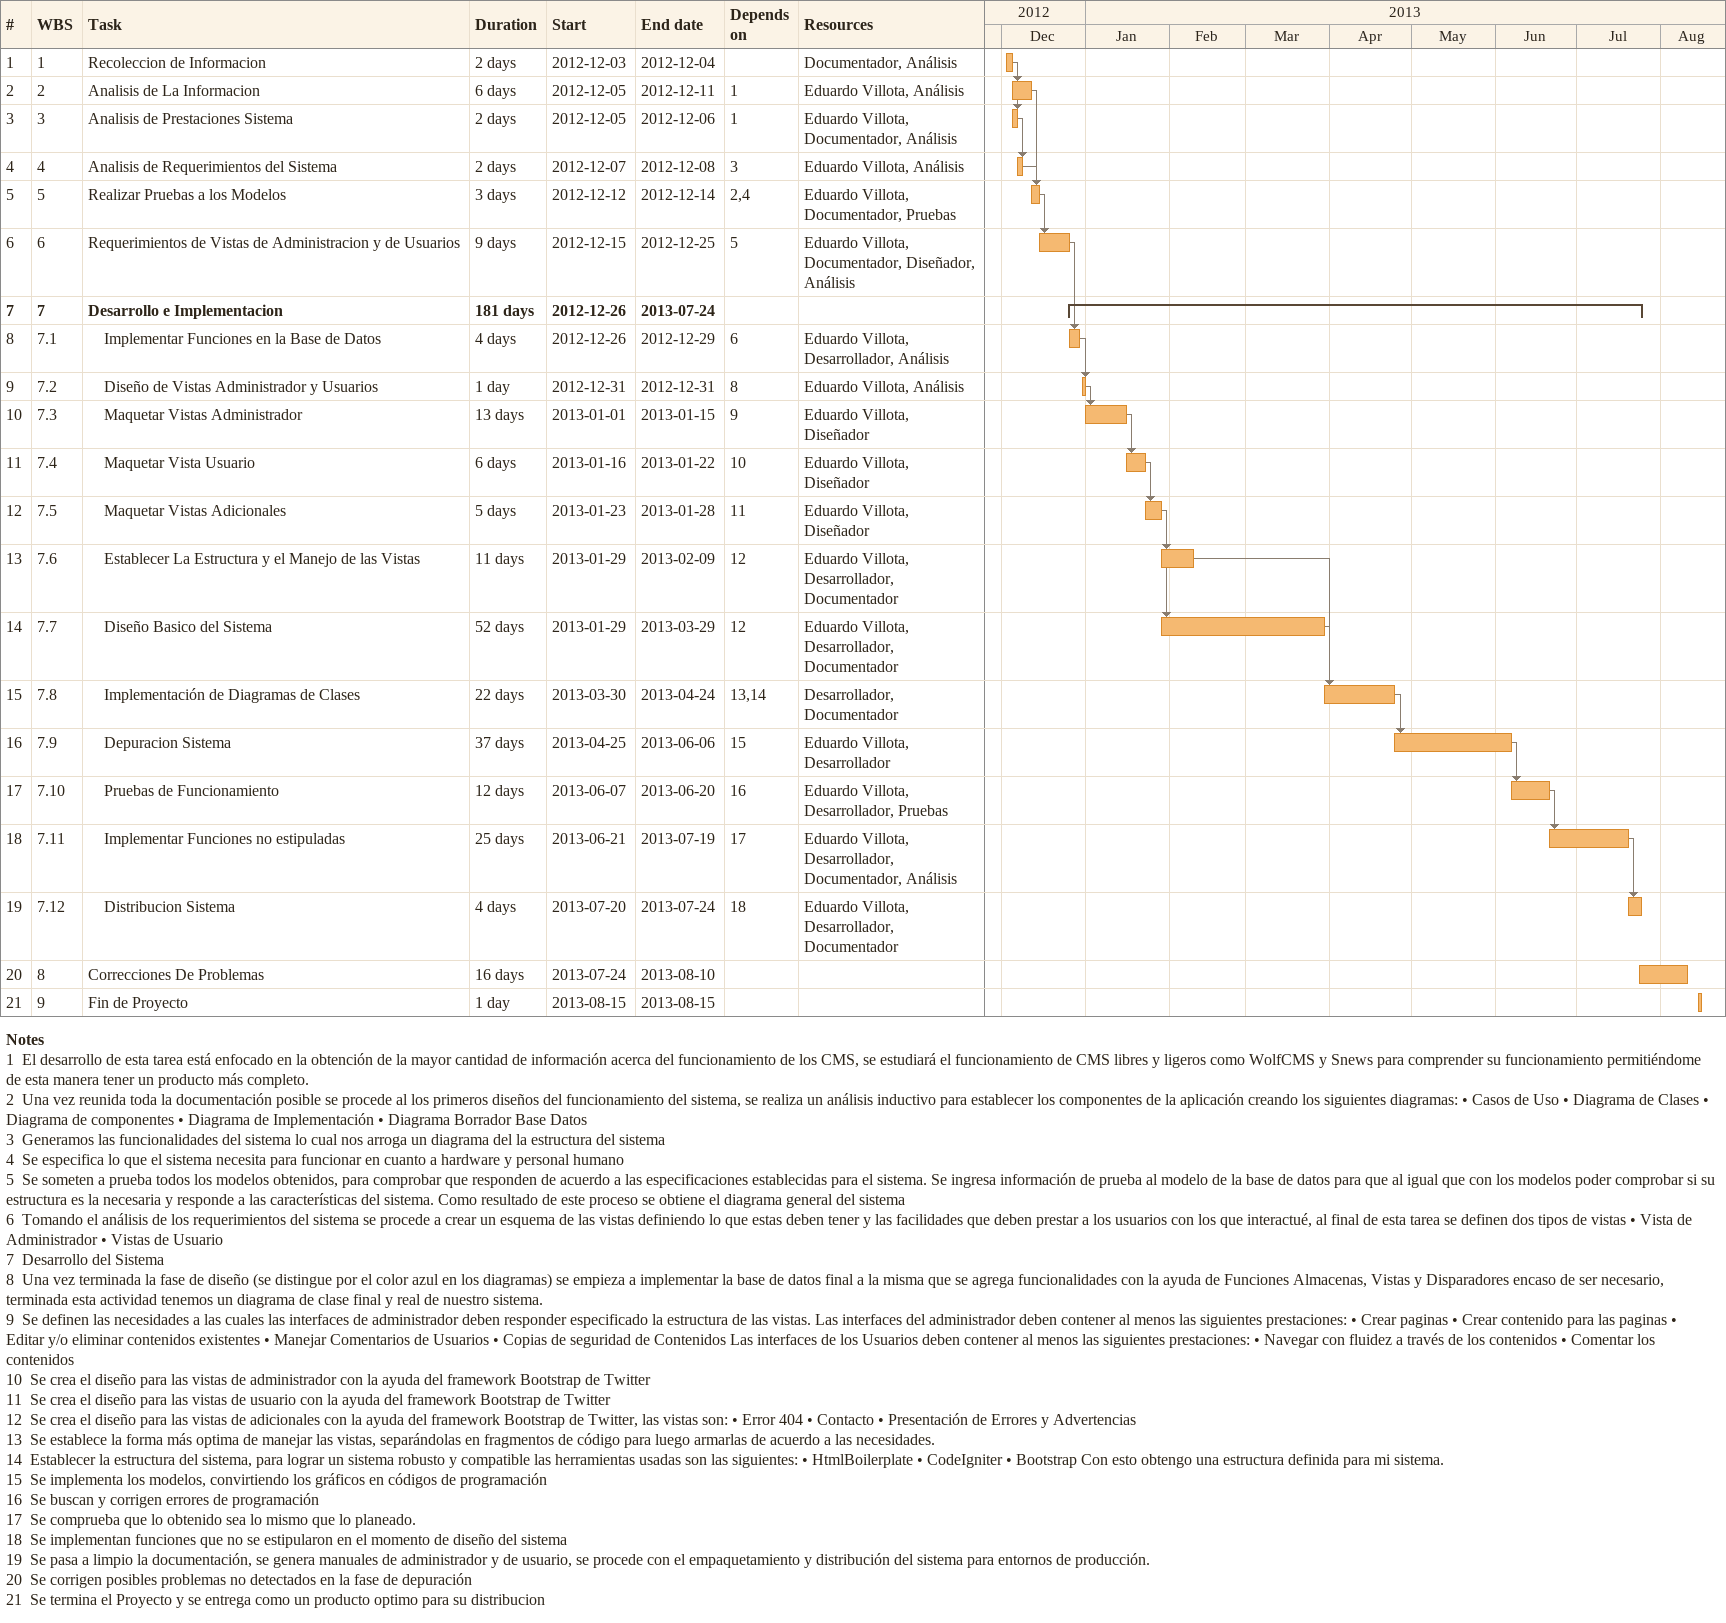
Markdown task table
| ID | WBS | Task | Duration | Start | Finish | Predecessors | Resources |
|---|---|---|---|---|---|---|---|
| 1 | 1 | Recoleccion de Informacion | 2d | 2012-12-03 | 2012-12-04 |  | Documentador, Análisis |
| 2 | 2 | Analisis de La Informacion | 6d | 2012-12-05 | 2012-12-11 | 1 | Eduardo Villota, Análisis |
| 3 | 3 | Analisis de Prestaciones Sistema | 2d | 2012-12-05 | 2012-12-06 | 1 | Eduardo Villota, Documentador, Análisis |
| 4 | 4 | Analisis de Requerimientos del Sistema | 2d | 2012-12-07 | 2012-12-08 | 3 | Eduardo Villota, Análisis |
| 5 | 5 | Realizar Pruebas a los Modelos | 3d | 2012-12-12 | 2012-12-14 | 2, 4 | Eduardo Villota, Documentador, Pruebas |
| 6 | 6 | Requerimientos de Vistas de Administracion y de Usuarios | 9d | 2012-12-15 | 2012-12-25 | 5 | Eduardo Villota, Documentador, Diseñador, Análisis |
| 7 | 7 | **Desarrollo e Implementacion** | 181d | 2012-12-26 | 2013-07-24 |  |  |
| 8 | 7.1 | Implementar Funciones en la Base de Datos | 4d | 2012-12-26 | 2012-12-29 | 6 | Eduardo Villota, Desarrollador, Análisis |
| 9 | 7.2 | Diseño de Vistas Administrador y Usuarios | 1d | 2012-12-31 | 2012-12-31 | 8 | Eduardo Villota, Análisis |
| 10 | 7.3 | Maquetar Vistas Administrador | 13d | 2013-01-01 | 2013-01-15 | 9 | Eduardo Villota, Diseñador |
| 11 | 7.4 | Maquetar Vista Usuario | 6d | 2013-01-16 | 2013-01-22 | 10 | Eduardo Villota, Diseñador |
| 12 | 7.5 | Maquetar Vistas Adicionales | 5d | 2013-01-23 | 2013-01-28 | 11 | Eduardo Villota, Diseñador |
| 13 | 7.6 | Establecer La Estructura y el Manejo de las Vistas | 11d | 2013-01-29 | 2013-02-09 | 12 | Eduardo Villota, Desarrollador, Documentador |
| 14 | 7.7 | Diseño Basico del Sistema | 52d | 2013-01-29 | 2013-03-29 | 12 | Eduardo Villota, Desarrollador, Documentador |
| 15 | 7.8 | Implementación de Diagramas de Clases | 22d | 2013-03-30 | 2013-04-24 | 13, 14 | Desarrollador, Documentador |
| 16 | 7.9 | Depuracion Sistema | 37d | 2013-04-25 | 2013-06-06 | 15 | Eduardo Villota, Desarrollador |
| 17 | 7.10 | Pruebas de Funcionamiento | 12d | 2013-06-07 | 2013-06-20 | 16 | Eduardo Villota, Desarrollador, Pruebas |
| 18 | 7.11 | Implementar Funciones no estipuladas | 25d | 2013-06-21 | 2013-07-19 | 17 | Eduardo Villota, Desarrollador, Documentador, Análisis |
| 19 | 7.12 | Distribucion Sistema | 4d | 2013-07-20 | 2013-07-24 | 18 | Eduardo Villota, Desarrollador, Documentador |
| 20 | 8 | Correcciones De Problemas | 16d | 2013-07-24 | 2013-08-10 |  |  |
| 21 | 9 | Fin de Proyecto | 1d | 2013-08-15 | 2013-08-15 |  |  |

Notes
- 1: El desarrollo de esta tarea está enfocado en la obtención de la mayor cantidad de información acerca del funcionamiento de los CMS, se estudiará el funcionamiento de CMS libres y ligeros como WolfCMS y Snews para comprender su funcionamiento permitiéndome de esta manera tener un producto más completo.
- 2: Una vez reunida toda la documentación posible se procede al los primeros diseños del funcionamiento del sistema, se realiza un análisis inductivo para establecer los componentes de la aplicación creando los siguientes diagramas: • Casos de Uso • Diagrama de Clases • Diagrama de componentes • Diagrama de Implementación • Diagrama Borrador Base Datos
- 3: Generamos las funcionalidades del sistema lo cual nos arroga un diagrama del la estructura del sistema
- 4: Se especifica lo que el sistema necesita para funcionar en cuanto a hardware y personal humano
- 5: Se someten a prueba todos los modelos obtenidos, para comprobar que responden de acuerdo a las especificaciones establecidas para el sistema. Se ingresa información de prueba al modelo de la base de datos para que al igual que con los modelos poder comprobar si su estructura es la necesaria y responde a las características del sistema. Como resultado de este proceso se obtiene el diagrama general del sistema
- 6: Tomando el análisis de los requerimientos del sistema se procede a crear un esquema de las vistas definiendo lo que estas deben tener y las facilidades que deben prestar a los usuarios con los que interactué, al final de esta tarea se definen dos tipos de vistas • Vista de Administrador • Vistas de Usuario
- 7: Desarrollo del Sistema
- 8: Una vez terminada la fase de diseño (se distingue por el color azul en los diagramas) se empieza a implementar la base de datos final a la misma que se agrega funcionalidades con la ayuda de Funciones Almacenas, Vistas y Disparadores encaso de ser necesario, terminada esta actividad tenemos un diagrama de clase final y real de nuestro sistema.
- 9: Se definen las necesidades a las cuales las interfaces de administrador deben responder especificado la estructura de las vistas. Las interfaces del administrador deben contener al menos las siguientes prestaciones: • Crear paginas • Crear contenido para las paginas • Editar y/o eliminar contenidos existentes • Manejar Comentarios de Usuarios • Copias de seguridad de Contenidos Las interfaces de los Usuarios deben contener al menos las siguientes prestaciones: • Navegar con fluidez a través de los contenidos • Comentar los contenidos
- 10: Se crea el diseño para las vistas de administrador con la ayuda del framework Bootstrap de Twitter
- 11: Se crea el diseño para las vistas de usuario con la ayuda del framework Bootstrap de Twitter
- 12: Se crea el diseño para las vistas de adicionales con la ayuda del framework Bootstrap de Twitter, las vistas son: • Error 404 • Contacto • Presentación de Errores y Advertencias
- 13: Se establece la forma más optima de manejar las vistas, separándolas en fragmentos de código para luego armarlas de acuerdo a las necesidades.
- 14: Establecer la estructura del sistema, para lograr un sistema robusto y compatible las herramientas usadas son las siguientes: • HtmlBoilerplate • CodeIgniter • Bootstrap Con esto obtengo una estructura definida para mi sistema.
- 15: Se implementa los modelos, convirtiendo los gráficos en códigos de programación
- 16: Se buscan y corrigen errores de programación
- 17: Se comprueba que lo obtenido sea lo mismo que lo planeado.
- 18: Se implementan funciones que no se estipularon en el momento de diseño del sistema
- 19: Se pasa a limpio la documentación, se genera manuales de administrador y de usuario, se procede con el empaquetamiento y distribución del sistema para entornos de producción.
- 20: Se corrigen posibles problemas no detectados en la fase de depuración
- 21: Se termina el Proyecto y se entrega como un producto optimo para su distribucion
